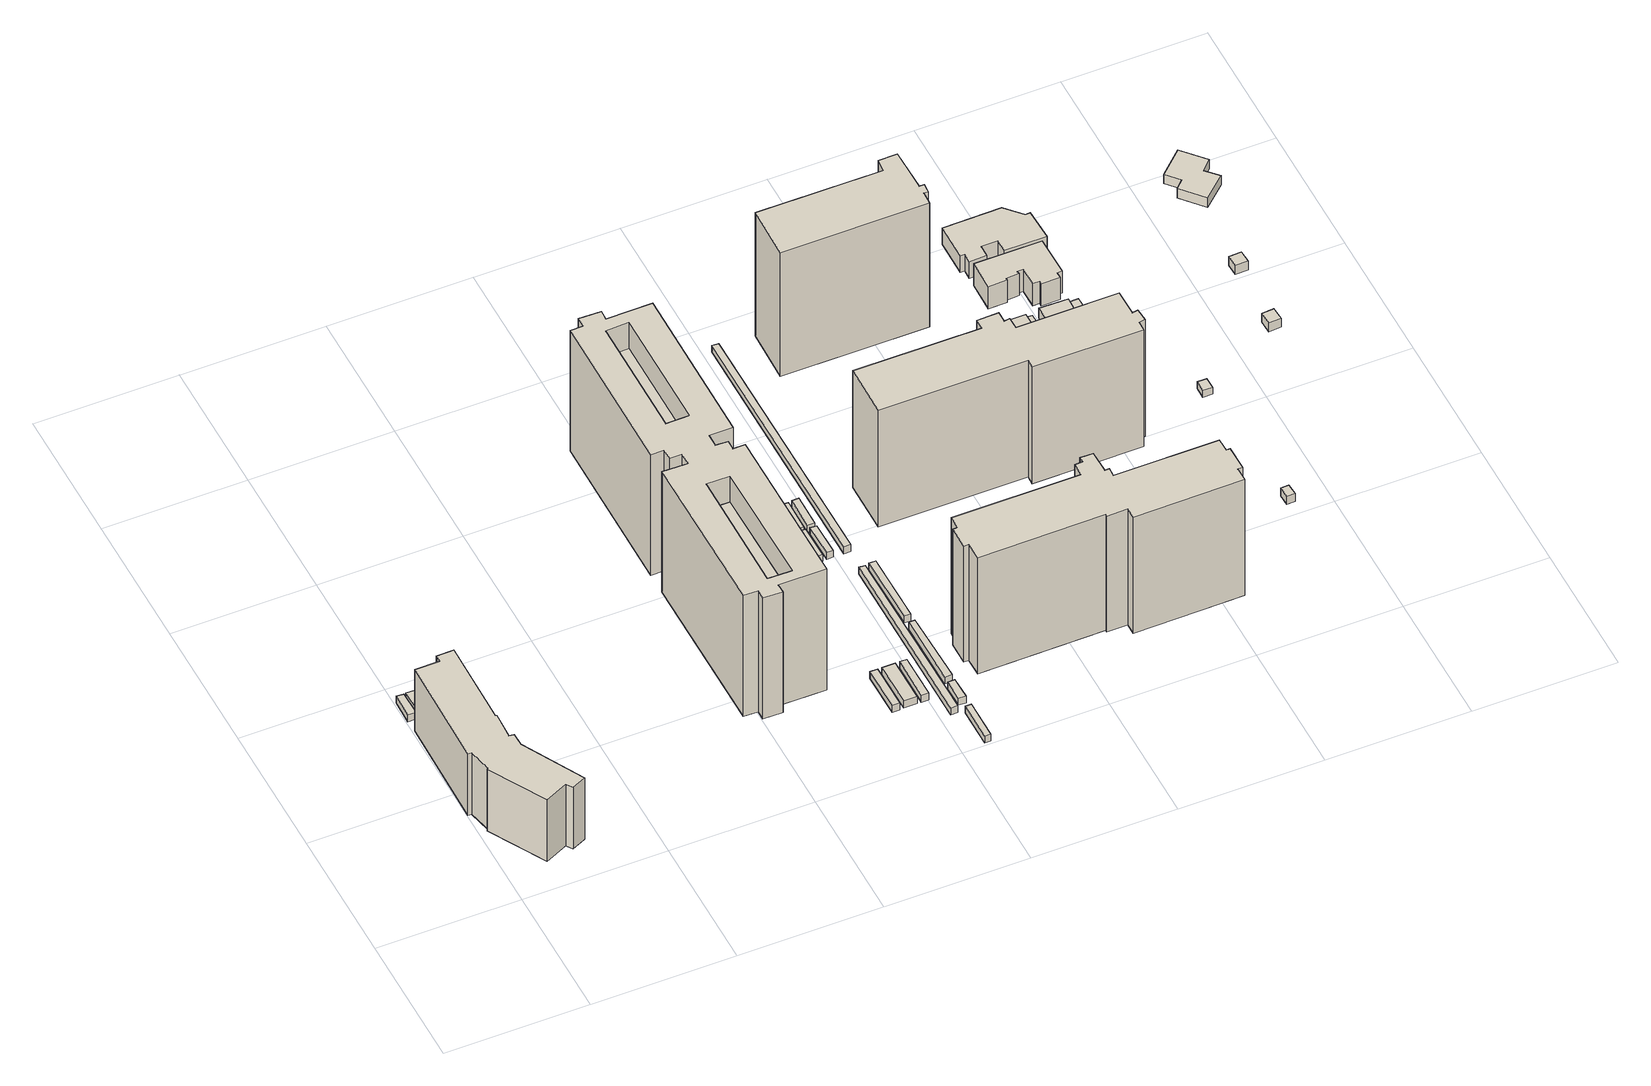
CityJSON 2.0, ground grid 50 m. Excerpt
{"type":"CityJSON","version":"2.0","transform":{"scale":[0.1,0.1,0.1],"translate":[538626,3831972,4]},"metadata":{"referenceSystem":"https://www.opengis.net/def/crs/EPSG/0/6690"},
"CityObjects":{
"building1":{"type":"Building","attributes":{"計測周辺長":178.96,"1/2500図郭":83,"区名":"住之江区","町丁目名称":"南港中３丁目","街区番号":3,"class":"3002","usage":"412","measuredHeight":27.1,"storeysAboveGround":7,"BuildingDetailAttribute.buildingRoofEdgeArea":1028.03,"BuildingDetailAttribute.buildingStructureType":"603","BuildingDetailAttribute.buildingStructureOrgType":"3","BuildingDetailAttribute.detailedUsage":"1130","BuildingDetailAttribute.specifiedBuildingCoverageRate":0.6,"BuildingDetailAttribute.surveyYear":2017,"BuildingHighTideRiskAttribute.description":"1","BuildingHighTideRiskAttribute.rank":"2","BuildingHighTideRiskAttribute.depth":1.4,"BuildingIDAttribute.prefecture":"27","BuildingIDAttribute.city":"27125"},"geometry":[{"type":"Solid","lod":"1","boundaries":[[[[0,1,2,3,4,5,6,7,8,9,10,11,12,13,14,15,16]],[[15,17,18,16]],[[14,19,17,15]],[[13,20,19,14]],[[12,21,20,13]],[[11,22,21,12]],[[10,23,22,11]],[[9,24,23,10]],[[8,25,24,9]],[[7,26,25,8]],[[6,27,26,7]],[[5,28,27,6]],[[4,29,28,5]],[[3,30,29,4]],[[2,31,30,3]],[[1,32,31,2]],[[0,33,32,1]],[[16,18,33,0]],[[17,19,20,21,22,23,24,25,26,27,28,29,30,31,32,33,18]]]]}]},
"building2":{"type":"Building","attributes":{"計測周辺長":23.02,"1/2500図郭":83,"区名":"住之江区","町丁目名称":"南港中３丁目","街区番号":3,"class":"3003","usage":"412","storeysAboveGround":1,"BuildingDetailAttribute.buildingRoofEdgeArea":23.31,"BuildingDetailAttribute.buildingStructureType":"610","BuildingDetailAttribute.buildingStructureOrgType":"2","BuildingDetailAttribute.detailedUsage":"1130","BuildingDetailAttribute.specifiedBuildingCoverageRate":0.6,"BuildingDetailAttribute.surveyYear":2017,"BuildingHighTideRiskAttribute.description":"1","BuildingHighTideRiskAttribute.rank":"2","BuildingHighTideRiskAttribute.depth":1.32,"BuildingIDAttribute.prefecture":"27","BuildingIDAttribute.city":"27125"},"geometry":[{"type":"Solid","lod":"1","boundaries":[[[[34,35,36,37]],[[36,38,39,37]],[[35,40,38,36]],[[34,41,40,35]],[[37,39,41,34]],[[38,40,41,39]]]]}]},
"building3":{"type":"Building","attributes":{"計測周辺長":24.29,"1/2500図郭":83,"区名":"住之江区","町丁目名称":"南港中３丁目","街区番号":3,"class":"3003","usage":"412","measuredHeight":3.5,"storeysAboveGround":1,"BuildingDetailAttribute.buildingRoofEdgeArea":23.16,"BuildingDetailAttribute.buildingStructureType":"610","BuildingDetailAttribute.buildingStructureOrgType":"2","BuildingDetailAttribute.detailedUsage":"1130","BuildingDetailAttribute.specifiedBuildingCoverageRate":0.6,"BuildingDetailAttribute.surveyYear":2017,"BuildingHighTideRiskAttribute.description":"1","BuildingHighTideRiskAttribute.rank":"2","BuildingHighTideRiskAttribute.depth":1.31,"BuildingIDAttribute.prefecture":"27","BuildingIDAttribute.city":"27125"},"geometry":[{"type":"Solid","lod":"1","boundaries":[[[[42,43,44,45]],[[44,46,47,45]],[[43,48,46,44]],[[42,49,48,43]],[[45,47,49,42]],[[46,48,49,47]]]]}]},
"building4":{"type":"Building","attributes":{"計測周辺長":27.76,"1/2500図郭":83,"区名":"住之江区","町丁目名称":"南港中３丁目","街区番号":3,"class":"3003","usage":"412","storeysAboveGround":1,"BuildingDetailAttribute.buildingRoofEdgeArea":44.38,"BuildingDetailAttribute.buildingStructureType":"610","BuildingDetailAttribute.buildingStructureOrgType":"2","BuildingDetailAttribute.detailedUsage":"1130","BuildingDetailAttribute.specifiedBuildingCoverageRate":0.6,"BuildingDetailAttribute.surveyYear":2017,"BuildingHighTideRiskAttribute.description":"1","BuildingHighTideRiskAttribute.rank":"2","BuildingHighTideRiskAttribute.depth":1.32,"BuildingIDAttribute.prefecture":"27","BuildingIDAttribute.city":"27125"},"geometry":[{"type":"Solid","lod":"1","boundaries":[[[[50,51,52,53]],[[52,54,55,53]],[[51,56,54,52]],[[50,57,56,51]],[[53,55,57,50]],[[54,56,57,55]]]]}]},
"building5":{"type":"Building","attributes":{"class":"3003","BuildingDetailAttribute.specifiedBuildingCoverageRate":0.6,"BuildingDetailAttribute.surveyYear":2017,"BuildingHighTideRiskAttribute.description":"1","BuildingHighTideRiskAttribute.rank":"2","BuildingHighTideRiskAttribute.depth":1.46,"BuildingIDAttribute.prefecture":"27","BuildingIDAttribute.city":"27125"},"geometry":[{"type":"Solid","lod":"1","boundaries":[[[[58,59,60,61]],[[60,62,63,61]],[[59,64,62,60]],[[58,65,64,59]],[[61,63,65,58]],[[62,64,65,63]]]]}]},
"building6":{"type":"Building","attributes":{"class":"3003","BuildingDetailAttribute.specifiedBuildingCoverageRate":0.6,"BuildingDetailAttribute.surveyYear":2017,"BuildingHighTideRiskAttribute.description":"1","BuildingHighTideRiskAttribute.rank":"2","BuildingHighTideRiskAttribute.depth":1.48,"BuildingIDAttribute.prefecture":"27","BuildingIDAttribute.city":"27125"},"geometry":[{"type":"Solid","lod":"1","boundaries":[[[[66,67,68,69]],[[68,70,71,69]],[[67,72,70,68]],[[66,73,72,67]],[[69,71,73,66]],[[70,72,73,71]]]]}]},
"building7":{"type":"Building","attributes":{"class":"3003","BuildingDetailAttribute.specifiedBuildingCoverageRate":0.6,"BuildingDetailAttribute.surveyYear":2017,"BuildingHighTideRiskAttribute.description":"1","BuildingHighTideRiskAttribute.rank":"2","BuildingHighTideRiskAttribute.depth":1.48,"BuildingIDAttribute.prefecture":"27","BuildingIDAttribute.city":"27125"},"geometry":[{"type":"Solid","lod":"1","boundaries":[[[[74,75,76,77]],[[76,78,79,77]],[[75,80,78,76]],[[74,81,80,75]],[[77,79,81,74]],[[78,80,81,79]]]]}]},
"building8":{"type":"Building","attributes":{"計測周辺長":24.5,"1/2500図郭":83,"区名":"住之江区","町丁目名称":"南港中３丁目","街区番号":3,"class":"3003","usage":"412","storeysAboveGround":1,"BuildingDetailAttribute.buildingRoofEdgeArea":30.62,"BuildingDetailAttribute.buildingStructureType":"610","BuildingDetailAttribute.buildingStructureOrgType":"2","BuildingDetailAttribute.detailedUsage":"1130","BuildingDetailAttribute.specifiedBuildingCoverageRate":0.6,"BuildingDetailAttribute.surveyYear":2017,"BuildingHighTideRiskAttribute.description":"1","BuildingHighTideRiskAttribute.rank":"2","BuildingHighTideRiskAttribute.depth":1.3,"BuildingIDAttribute.prefecture":"27","BuildingIDAttribute.city":"27125"},"geometry":[{"type":"Solid","lod":"1","boundaries":[[[[82,83,84,85]],[[84,86,87,85]],[[83,88,86,84]],[[82,89,88,83]],[[85,87,89,82]],[[86,88,89,87]]]]}]},
"building9":{"type":"Building","attributes":{"class":"3002","measuredHeight":41.9,"BuildingDetailAttribute.specifiedBuildingCoverageRate":0.6,"BuildingDetailAttribute.surveyYear":2017,"BuildingHighTideRiskAttribute.description":"1","BuildingHighTideRiskAttribute.rank":"2","BuildingHighTideRiskAttribute.depth":1.03,"BuildingIDAttribute.prefecture":"27","BuildingIDAttribute.city":"27125"},"geometry":[{"type":"Solid","lod":"1","boundaries":[[[[90,91,92,93]],[[92,94,95,93]],[[91,96,94,92]],[[90,97,96,91]],[[93,95,97,90]],[[94,96,97,95]]]]}]},
"building10":{"type":"Building","attributes":{"計測周辺長":568.32,"1/2500図郭":83,"区名":"住之江区","町丁目名称":"南港中３丁目","街区番号":3,"class":"3002","usage":"412","measuredHeight":53.2,"storeysAboveGround":14,"BuildingDetailAttribute.buildingRoofEdgeArea":2788.97,"BuildingDetailAttribute.buildingStructureType":"603","BuildingDetailAttribute.buildingStructureOrgType":"3","BuildingDetailAttribute.detailedUsage":"1130","BuildingDetailAttribute.specifiedBuildingCoverageRate":0.6,"BuildingDetailAttribute.surveyYear":2017,"BuildingHighTideRiskAttribute.description":"1","BuildingHighTideRiskAttribute.rank":"2","BuildingHighTideRiskAttribute.depth":0.913,"BuildingIDAttribute.prefecture":"27","BuildingIDAttribute.city":"27125"},"geometry":[{"type":"Solid","lod":"1","boundaries":[[[[98,99,100,101,102,103,104,105,106,107,108,109,110,111,112,113,114,115,116,117,118,119,120,121],[122,123,124,125],[126,127,128,129]],[[120,130,131,121]],[[119,132,130,120]],[[118,133,132,119]],[[117,134,133,118]],[[116,135,134,117]],[[115,136,135,116]],[[114,137,136,115]],[[113,138,137,114]],[[112,139,138,113]],[[111,140,139,112]],[[110,141,140,111]],[[109,142,141,110]],[[108,143,142,109]],[[107,144,143,108]],[[106,145,144,107]],[[105,146,145,106]],[[104,147,146,105]],[[103,148,147,104]],[[102,149,148,103]],[[101,150,149,102]],[[100,151,150,101]],[[99,152,151,100]],[[98,153,152,99]],[[121,131,153,98]],[[124,154,155,125]],[[123,156,154,124]],[[122,157,156,123]],[[125,155,157,122]],[[128,158,159,129]],[[127,160,158,128]],[[126,161,160,127]],[[129,159,161,126]],[[130,132,133,134,135,136,137,138,139,140,141,142,143,144,145,146,147,148,149,150,151,152,153,131],[154,156,157,155],[158,160,161,159]]]]}]},
"building11":{"type":"Building","attributes":{"計測周辺長":37.57,"1/2500図郭":83,"区名":"住之江区","町丁目名称":"南港中３丁目","街区番号":3,"class":"3003","usage":"412","storeysAboveGround":1,"BuildingDetailAttribute.buildingRoofEdgeArea":41.06,"BuildingDetailAttribute.buildingStructureType":"610","BuildingDetailAttribute.buildingStructureOrgType":"2","BuildingDetailAttribute.detailedUsage":"1130","BuildingDetailAttribute.specifiedBuildingCoverageRate":0.6,"BuildingDetailAttribute.surveyYear":2017,"BuildingHighTideRiskAttribute.description":"1","BuildingHighTideRiskAttribute.rank":"2","BuildingHighTideRiskAttribute.depth":1.23,"BuildingIDAttribute.prefecture":"27","BuildingIDAttribute.city":"27125"},"geometry":[{"type":"Solid","lod":"1","boundaries":[[[[162,163,164,165]],[[164,166,167,165]],[[163,168,166,164]],[[162,169,168,163]],[[165,167,169,162]],[[166,168,169,167]]]]}]},
"building12":{"type":"Building","attributes":{"class":"3002","measuredHeight":41.8,"BuildingDetailAttribute.specifiedBuildingCoverageRate":0.6,"BuildingDetailAttribute.surveyYear":2017,"BuildingHighTideRiskAttribute.description":"1","BuildingHighTideRiskAttribute.rank":"2","BuildingHighTideRiskAttribute.depth":1.04,"BuildingIDAttribute.prefecture":"27","BuildingIDAttribute.city":"27125"},"geometry":[{"type":"Solid","lod":"1","boundaries":[[[[170,171,172,173]],[[172,174,175,173]],[[171,176,174,172]],[[170,177,176,171]],[[173,175,177,170]],[[174,176,177,175]]]]}]},
"building13":{"type":"Building","attributes":{"計測周辺長":41.26,"1/2500図郭":83,"区名":"住之江区","町丁目名称":"南港中３丁目","街区番号":3,"class":"3003","usage":"412","storeysAboveGround":1,"BuildingDetailAttribute.buildingRoofEdgeArea":74.07,"BuildingDetailAttribute.buildingStructureType":"610","BuildingDetailAttribute.buildingStructureOrgType":"2","BuildingDetailAttribute.detailedUsage":"1130","BuildingDetailAttribute.specifiedBuildingCoverageRate":0.6,"BuildingDetailAttribute.surveyYear":2017,"BuildingHighTideRiskAttribute.description":"1","BuildingHighTideRiskAttribute.rank":"2","BuildingHighTideRiskAttribute.depth":1.21,"BuildingIDAttribute.prefecture":"27","BuildingIDAttribute.city":"27125"},"geometry":[{"type":"Solid","lod":"1","boundaries":[[[[178,179,180,181]],[[180,182,183,181]],[[179,184,182,180]],[[178,185,184,179]],[[181,183,185,178]],[[182,184,185,183]]]]}]},
"building14":{"type":"Building","attributes":{"計測周辺長":37.21,"1/2500図郭":83,"区名":"住之江区","町丁目名称":"南港中３丁目","街区番号":3,"class":"3003","usage":"412","storeysAboveGround":1,"BuildingDetailAttribute.buildingRoofEdgeArea":39.65,"BuildingDetailAttribute.buildingStructureType":"610","BuildingDetailAttribute.buildingStructureOrgType":"2","BuildingDetailAttribute.detailedUsage":"1130","BuildingDetailAttribute.specifiedBuildingCoverageRate":0.6,"BuildingDetailAttribute.surveyYear":2017,"BuildingHighTideRiskAttribute.description":"1","BuildingHighTideRiskAttribute.rank":"2","BuildingHighTideRiskAttribute.depth":1.21,"BuildingIDAttribute.prefecture":"27","BuildingIDAttribute.city":"27125"},"geometry":[{"type":"Solid","lod":"1","boundaries":[[[[186,187,188,189]],[[188,190,191,189]],[[187,192,190,188]],[[186,193,192,187]],[[189,191,193,186]],[[190,192,193,191]]]]}]},
"building15":{"type":"Building","attributes":{"計測周辺長":32.78,"1/2500図郭":83,"区名":"住之江区","町丁目名称":"南港中３丁目","街区番号":4,"class":"3003","usage":"431","storeysAboveGround":1,"BuildingDetailAttribute.buildingRoofEdgeArea":30.39,"BuildingDetailAttribute.buildingStructureType":"610","BuildingDetailAttribute.buildingStructureOrgType":"2","BuildingDetailAttribute.detailedUsage":"1740","BuildingDetailAttribute.specifiedBuildingCoverageRate":0.6,"BuildingDetailAttribute.surveyYear":2017,"BuildingHighTideRiskAttribute.description":"1","BuildingHighTideRiskAttribute.rank":"2","BuildingHighTideRiskAttribute.depth":1.18,"BuildingIDAttribute.prefecture":"27","BuildingIDAttribute.city":"27125"},"geometry":[{"type":"Solid","lod":"1","boundaries":[[[[194,195,196,197]],[[196,198,199,197]],[[195,200,198,196]],[[194,201,200,195]],[[197,199,201,194]],[[198,200,201,199]]]]}]},
"building16":{"type":"Building","attributes":{"計測周辺長":20.76,"1/2500図郭":83,"区名":"住之江区","町丁目名称":"南港中３丁目","街区番号":4,"class":"3003","usage":"431","storeysAboveGround":1,"BuildingDetailAttribute.buildingRoofEdgeArea":19.69,"BuildingDetailAttribute.buildingStructureType":"610","BuildingDetailAttribute.buildingStructureOrgType":"2","BuildingDetailAttribute.detailedUsage":"1740","BuildingDetailAttribute.specifiedBuildingCoverageRate":0.6,"BuildingDetailAttribute.surveyYear":2017,"BuildingHighTideRiskAttribute.description":"1","BuildingHighTideRiskAttribute.rank":"2","BuildingHighTideRiskAttribute.depth":1.19,"BuildingIDAttribute.prefecture":"27","BuildingIDAttribute.city":"27125"},"geometry":[{"type":"Solid","lod":"1","boundaries":[[[[202,203,204,205]],[[204,206,207,205]],[[203,208,206,204]],[[202,209,208,203]],[[205,207,209,202]],[[206,208,209,207]]]]}]},
"building17":{"type":"Building","attributes":{"計測周辺長":29.02,"1/2500図郭":83,"区名":"住之江区","町丁目名称":"南港中３丁目","街区番号":3,"class":"3003","usage":"412","storeysAboveGround":1,"BuildingDetailAttribute.buildingRoofEdgeArea":28.81,"BuildingDetailAttribute.buildingStructureType":"610","BuildingDetailAttribute.buildingStructureOrgType":"2","BuildingDetailAttribute.detailedUsage":"1130","BuildingDetailAttribute.specifiedBuildingCoverageRate":0.6,"BuildingDetailAttribute.surveyYear":2017,"BuildingHighTideRiskAttribute.description":"1","BuildingHighTideRiskAttribute.rank":"2","BuildingHighTideRiskAttribute.depth":1.23,"BuildingIDAttribute.prefecture":"27","BuildingIDAttribute.city":"27125"},"geometry":[{"type":"Solid","lod":"1","boundaries":[[[[210,211,212,213]],[[212,214,215,213]],[[211,216,214,212]],[[210,217,216,211]],[[213,215,217,210]],[[214,216,217,215]]]]}]},
"building18":{"type":"Building","attributes":{"計測周辺長":138.82,"1/2500図郭":83,"区名":"住之江区","町丁目名称":"南港中３丁目","街区番号":4,"class":"3003","usage":"431","storeysAboveGround":1,"BuildingDetailAttribute.buildingRoofEdgeArea":155.69,"BuildingDetailAttribute.buildingStructureType":"610","BuildingDetailAttribute.buildingStructureOrgType":"2","BuildingDetailAttribute.detailedUsage":"1740","BuildingDetailAttribute.specifiedBuildingCoverageRate":0.6,"BuildingDetailAttribute.surveyYear":2017,"BuildingHighTideRiskAttribute.description":"1","BuildingHighTideRiskAttribute.rank":"2","BuildingHighTideRiskAttribute.depth":1.19,"BuildingIDAttribute.prefecture":"27","BuildingIDAttribute.city":"27125"},"geometry":[{"type":"Solid","lod":"1","boundaries":[[[[218,219,220,221]],[[220,222,223,221]],[[219,224,222,220]],[[218,225,224,219]],[[221,223,225,218]],[[222,224,225,223]]]]}]},
"building19":{"type":"Building","attributes":{"計測周辺長":57.5,"1/2500図郭":83,"区名":"住之江区","町丁目名称":"南港中３丁目","街区番号":4,"class":"3003","usage":"431","storeysAboveGround":1,"BuildingDetailAttribute.buildingRoofEdgeArea":65.62,"BuildingDetailAttribute.buildingStructureType":"610","BuildingDetailAttribute.buildingStructureOrgType":"2","BuildingDetailAttribute.detailedUsage":"1740","BuildingDetailAttribute.specifiedBuildingCoverageRate":0.6,"BuildingDetailAttribute.surveyYear":2017,"BuildingHighTideRiskAttribute.description":"1","BuildingHighTideRiskAttribute.rank":"2","BuildingHighTideRiskAttribute.depth":1.16,"BuildingIDAttribute.prefecture":"27","BuildingIDAttribute.city":"27125"},"geometry":[{"type":"Solid","lod":"1","boundaries":[[[[226,227,228,229]],[[228,230,231,229]],[[227,232,230,228]],[[226,233,232,227]],[[229,231,233,226]],[[230,232,233,231]]]]}]},
"building20":{"type":"Building","attributes":{"計測周辺長":27.25,"1/2500図郭":83,"区名":"住之江区","町丁目名称":"南港中３丁目","街区番号":3,"class":"3003","usage":"412","storeysAboveGround":1,"BuildingDetailAttribute.buildingRoofEdgeArea":24.44,"BuildingDetailAttribute.buildingStructureType":"610","BuildingDetailAttribute.buildingStructureOrgType":"2","BuildingDetailAttribute.detailedUsage":"1130","BuildingDetailAttribute.specifiedBuildingCoverageRate":0.6,"BuildingDetailAttribute.surveyYear":2017,"BuildingHighTideRiskAttribute.description":"1","BuildingHighTideRiskAttribute.rank":"2","BuildingHighTideRiskAttribute.depth":1.35,"BuildingIDAttribute.prefecture":"27","BuildingIDAttribute.city":"27125"},"geometry":[{"type":"Solid","lod":"1","boundaries":[[[[234,235,236,237]],[[236,238,239,237]],[[235,240,238,236]],[[234,241,240,235]],[[237,239,241,234]],[[238,240,241,239]]]]}]},
"building21":{"type":"Building","attributes":{"計測周辺長":32.75,"1/2500図郭":83,"区名":"住之江区","町丁目名称":"南港中３丁目","街区番号":3,"class":"3003","usage":"412","storeysAboveGround":1,"BuildingDetailAttribute.buildingRoofEdgeArea":51.46,"BuildingDetailAttribute.buildingStructureType":"610","BuildingDetailAttribute.buildingStructureOrgType":"2","BuildingDetailAttribute.detailedUsage":"1130","BuildingDetailAttribute.specifiedBuildingCoverageRate":0.6,"BuildingDetailAttribute.surveyYear":2017,"BuildingHighTideRiskAttribute.description":"1","BuildingHighTideRiskAttribute.rank":"2","BuildingHighTideRiskAttribute.depth":1.37,"BuildingIDAttribute.prefecture":"27","BuildingIDAttribute.city":"27125"},"geometry":[{"type":"Solid","lod":"1","boundaries":[[[[242,243,244,245]],[[244,246,247,245]],[[243,248,246,244]],[[242,249,248,243]],[[245,247,249,242]],[[246,248,249,247]]]]}]},
"building22":{"type":"Building","attributes":{"計測周辺長":31.76,"1/2500図郭":83,"区名":"住之江区","町丁目名称":"南港中３丁目","街区番号":3,"class":"3003","usage":"412","storeysAboveGround":1,"BuildingDetailAttribute.buildingRoofEdgeArea":49.44,"BuildingDetailAttribute.buildingStructureType":"610","BuildingDetailAttribute.buildingStructureOrgType":"2","BuildingDetailAttribute.detailedUsage":"1130","BuildingDetailAttribute.specifiedBuildingCoverageRate":0.6,"BuildingDetailAttribute.surveyYear":2017,"BuildingHighTideRiskAttribute.description":"1","BuildingHighTideRiskAttribute.rank":"2","BuildingHighTideRiskAttribute.depth":1.46,"BuildingIDAttribute.prefecture":"27","BuildingIDAttribute.city":"27125"},"geometry":[{"type":"Solid","lod":"1","boundaries":[[[[250,251,252,253]],[[252,254,255,253]],[[251,256,254,252]],[[250,257,256,251]],[[253,255,257,250]],[[254,256,257,255]]]]}]},
"building23":{"type":"Building","attributes":{"計測周辺長":28.26,"1/2500図郭":83,"区名":"住之江区","町丁目名称":"南港中３丁目","街区番号":3,"class":"3003","usage":"412","storeysAboveGround":1,"BuildingDetailAttribute.buildingRoofEdgeArea":26.72,"BuildingDetailAttribute.buildingStructureType":"610","BuildingDetailAttribute.buildingStructureOrgType":"2","BuildingDetailAttribute.detailedUsage":"1130","BuildingDetailAttribute.specifiedBuildingCoverageRate":0.6,"BuildingDetailAttribute.surveyYear":2017,"BuildingHighTideRiskAttribute.description":"1","BuildingHighTideRiskAttribute.rank":"2","BuildingHighTideRiskAttribute.depth":1.37,"BuildingIDAttribute.prefecture":"27","BuildingIDAttribute.city":"27125"},"geometry":[{"type":"Solid","lod":"1","boundaries":[[[[258,259,260,261]],[[260,262,263,261]],[[259,264,262,260]],[[258,265,264,259]],[[261,263,265,258]],[[262,264,265,263]]]]}]},
"building24":{"type":"Building","attributes":{"計測周辺長":55.42,"1/2500図郭":83,"区名":"住之江区","町丁目名称":"南港中３丁目","街区番号":4,"class":"3003","usage":"431","storeysAboveGround":1,"BuildingDetailAttribute.buildingRoofEdgeArea":58.55,"BuildingDetailAttribute.buildingStructureType":"610","BuildingDetailAttribute.buildingStructureOrgType":"2","BuildingDetailAttribute.detailedUsage":"1740","BuildingDetailAttribute.specifiedBuildingCoverageRate":0.6,"BuildingDetailAttribute.surveyYear":2017,"BuildingHighTideRiskAttribute.description":"1","BuildingHighTideRiskAttribute.rank":"2","BuildingHighTideRiskAttribute.depth":1.28,"BuildingIDAttribute.prefecture":"27","BuildingIDAttribute.city":"27125"},"geometry":[{"type":"Solid","lod":"1","boundaries":[[[[266,267,268,269]],[[268,270,271,269]],[[267,272,270,268]],[[266,273,272,267]],[[269,271,273,266]],[[270,272,273,271]]]]}]},
"building25":{"type":"Building","attributes":{"計測周辺長":28.51,"1/2500図郭":83,"区名":"住之江区","町丁目名称":"南港中３丁目","街区番号":3,"class":"3003","usage":"412","storeysAboveGround":1,"BuildingDetailAttribute.buildingRoofEdgeArea":29.38,"BuildingDetailAttribute.buildingStructureType":"610","BuildingDetailAttribute.buildingStructureOrgType":"2","BuildingDetailAttribute.detailedUsage":"1130","BuildingDetailAttribute.specifiedBuildingCoverageRate":0.6,"BuildingDetailAttribute.surveyYear":2017,"BuildingHighTideRiskAttribute.description":"1","BuildingHighTideRiskAttribute.rank":"2","BuildingHighTideRiskAttribute.depth":1.46,"BuildingIDAttribute.prefecture":"27","BuildingIDAttribute.city":"27125"},"geometry":[{"type":"Solid","lod":"1","boundaries":[[[[274,275,276,277]],[[276,278,279,277]],[[275,280,278,276]],[[274,281,280,275]],[[277,279,281,274]],[[278,280,281,279]]]]}]},
"building26":{"type":"Building","attributes":{"class":"3001","BuildingDetailAttribute.specifiedBuildingCoverageRate":0.6,"BuildingDetailAttribute.surveyYear":2017,"BuildingHighTideRiskAttribute.description":"1","BuildingHighTideRiskAttribute.rank":"2","BuildingHighTideRiskAttribute.depth":1.38,"BuildingIDAttribute.prefecture":"27","BuildingIDAttribute.city":"27125"},"geometry":[{"type":"Solid","lod":"1","boundaries":[[[[282,283,284,285]],[[284,286,287,285]],[[283,288,286,284]],[[282,289,288,283]],[[285,287,289,282]],[[286,288,289,287]]]]}]},
"building27":{"type":"Building","attributes":{"計測周辺長":196.84,"1/2500図郭":83,"区名":"住之江区","町丁目名称":"南港中３丁目","街区番号":4,"class":"3003","usage":"431","storeysAboveGround":1,"BuildingDetailAttribute.buildingRoofEdgeArea":221.22,"BuildingDetailAttribute.buildingStructureType":"610","BuildingDetailAttribute.buildingStructureOrgType":"2","BuildingDetailAttribute.detailedUsage":"1740","BuildingDetailAttribute.specifiedBuildingCoverageRate":0.6,"BuildingDetailAttribute.surveyYear":2017,"BuildingHighTideRiskAttribute.description":"1","BuildingHighTideRiskAttribute.rank":"2","BuildingHighTideRiskAttribute.depth":1.33,"BuildingIDAttribute.prefecture":"27","BuildingIDAttribute.city":"27125"},"geometry":[{"type":"Solid","lod":"1","boundaries":[[[[290,291,292,293]],[[292,294,295,293]],[[291,296,294,292]],[[290,297,296,291]],[[293,295,297,290]],[[294,296,297,295]]]]}]},
"building28":{"type":"Building","attributes":{"計測周辺長":245.32,"1/2500図郭":83,"区名":"住之江区","町丁目名称":"南港中３丁目","街区番号":4,"class":"3002","usage":"412","measuredHeight":51.1,"storeysAboveGround":14,"BuildingDetailAttribute.buildingRoofEdgeArea":1825.96,"BuildingDetailAttribute.buildingStructureType":"603","BuildingDetailAttribute.buildingStructureOrgType":"3","BuildingDetailAttribute.detailedUsage":"1130","BuildingDetailAttribute.specifiedBuildingCoverageRate":0.6,"BuildingDetailAttribute.surveyYear":2017,"BuildingHighTideRiskAttribute.description":"1","BuildingHighTideRiskAttribute.rank":"2","BuildingHighTideRiskAttribute.depth":1.23,"BuildingIDAttribute.prefecture":"27","BuildingIDAttribute.city":"27125"},"geometry":[{"type":"Solid","lod":"1","boundaries":[[[[298,299,300,301,302,303,304,305,306,307,308,309,310,311,312,313,314,315,316,317,318,319,320,321]],[[320,322,323,321]],[[319,324,322,320]],[[318,325,324,319]],[[317,326,325,318]],[[316,327,326,317]],[[315,328,327,316]],[[314,329,328,315]],[[313,330,329,314]],[[312,331,330,313]],[[311,332,331,312]],[[310,333,332,311]],[[309,334,333,310]],[[308,335,334,309]],[[307,336,335,308]],[[306,337,336,307]],[[305,338,337,306]],[[304,339,338,305]],[[303,340,339,304]],[[302,341,340,303]],[[301,342,341,302]],[[300,343,342,301]],[[299,344,343,300]],[[298,345,344,299]],[[321,323,345,298]],[[322,324,325,326,327,328,329,330,331,332,333,334,335,336,337,338,339,340,341,342,343,344,345,323]]]]}]},
"building29":{"type":"Building","attributes":{"計測周辺長":233.8,"1/2500図郭":83,"区名":"住之江区","町丁目名称":"南港中３丁目","街区番号":4,"class":"3002","usage":"412","measuredHeight":51.4,"storeysAboveGround":14,"BuildingDetailAttribute.buildingRoofEdgeArea":1676.76,"BuildingDetailAttribute.buildingStructureType":"603","BuildingDetailAttribute.buildingStructureOrgType":"3","BuildingDetailAttribute.detailedUsage":"1130","BuildingDetailAttribute.specifiedBuildingCoverageRate":0.6,"BuildingDetailAttribute.surveyYear":2017,"BuildingHighTideRiskAttribute.description":"1","BuildingHighTideRiskAttribute.rank":"2","BuildingHighTideRiskAttribute.depth":1.61,"BuildingIDAttribute.prefecture":"27","BuildingIDAttribute.city":"27125"},"geometry":[{"type":"Solid","lod":"1","boundaries":[[[[346,347,348,349,350,351,352,353,354,355,356,357,358,359,360,361]],[[360,362,363,361]],[[359,364,362,360]],[[358,365,364,359]],[[357,366,365,358]],[[356,367,366,357]],[[355,368,367,356]],[[354,369,368,355]],[[353,370,369,354]],[[352,371,370,353]],[[351,372,371,352]],[[350,373,372,351]],[[349,374,373,350]],[[348,375,374,349]],[[347,376,375,348]],[[346,377,376,347]],[[361,363,377,346]],[[362,364,365,366,367,368,369,370,371,372,373,374,375,376,377,363]]]]}]},
"building30":{"type":"Building","attributes":{"計測周辺長":151.33,"1/2500図郭":83,"区名":"住之江区","町丁目名称":"南港中３丁目","街区番号":4,"class":"3002","usage":"414","measuredHeight":54.5,"storeysAboveGround":14,"BuildingDetailAttribute.buildingRoofEdgeArea":997.97,"BuildingDetailAttribute.buildingStructureType":"603","BuildingDetailAttribute.buildingStructureOrgType":"3","BuildingDetailAttribute.detailedUsage":"1140","BuildingDetailAttribute.specifiedBuildingCoverageRate":0.6,"BuildingDetailAttribute.surveyYear":2017,"BuildingHighTideRiskAttribute.description":"1","BuildingHighTideRiskAttribute.rank":"2","BuildingHighTideRiskAttribute.depth":1.38,"BuildingIDAttribute.prefecture":"27","BuildingIDAttribute.city":"27125"},"geometry":[{"type":"Solid","lod":"1","boundaries":[[[[378,379,380,381,382,383,384,385,386,387]],[[386,388,389,387]],[[385,390,388,386]],[[384,391,390,385]],[[383,392,391,384]],[[382,393,392,383]],[[381,394,393,382]],[[380,395,394,381]],[[379,396,395,380]],[[378,397,396,379]],[[387,389,397,378]],[[388,390,391,392,393,394,395,396,397,389]]]]}]},
"building31":{"type":"Building","attributes":{"class":"3001","BuildingDetailAttribute.specifiedBuildingCoverageRate":0.6,"BuildingDetailAttribute.surveyYear":2017,"BuildingHighTideRiskAttribute.description":"1","BuildingHighTideRiskAttribute.rank":"2","BuildingHighTideRiskAttribute.depth":1.39,"BuildingIDAttribute.prefecture":"27","BuildingIDAttribute.city":"27125"},"geometry":[{"type":"Solid","lod":"1","boundaries":[[[[398,399,400,401,402,403]],[[402,404,405,403]],[[401,406,404,402]],[[400,407,406,401]],[[399,408,407,400]],[[398,409,408,399]],[[403,405,409,398]],[[404,406,407,408,409,405]]]]}]},
"building32":{"type":"Building","attributes":{"計測周辺長":35.26,"1/2500図郭":83,"区名":"住之江区","町丁目名称":"南港中３丁目","街区番号":4,"class":"3001","usage":"412","measuredHeight":4.4,"storeysAboveGround":1,"BuildingDetailAttribute.buildingRoofEdgeArea":64.97,"BuildingDetailAttribute.buildingStructureType":"603","BuildingDetailAttribute.buildingStructureOrgType":"3","BuildingDetailAttribute.detailedUsage":"1130","BuildingDetailAttribute.specifiedBuildingCoverageRate":0.6,"BuildingDetailAttribute.surveyYear":2017,"BuildingHighTideRiskAttribute.description":"1","BuildingHighTideRiskAttribute.rank":"2","BuildingHighTideRiskAttribute.depth":1.37,"BuildingIDAttribute.prefecture":"27","BuildingIDAttribute.city":"27125"},"geometry":[{"type":"Solid","lod":"1","boundaries":[[[[410,411,412,413]],[[412,414,415,413]],[[411,416,414,412]],[[410,417,416,411]],[[413,415,417,410]],[[414,416,417,415]]]]}]},
"building33":{"type":"Building","attributes":{"計測周辺長":41.01,"1/2500図郭":83,"区名":"住之江区","町丁目名称":"南港中３丁目","街区番号":4,"class":"3001","usage":"412","measuredHeight":4.2,"storeysAboveGround":1,"BuildingDetailAttribute.buildingRoofEdgeArea":95.31,"BuildingDetailAttribute.buildingStructureType":"603","BuildingDetailAttribute.buildingStructureOrgType":"3","BuildingDetailAttribute.detailedUsage":"1130","BuildingDetailAttribute.specifiedBuildingCoverageRate":0.6,"BuildingDetailAttribute.surveyYear":2017,"BuildingHighTideRiskAttribute.description":"1","BuildingHighTideRiskAttribute.rank":"2","BuildingHighTideRiskAttribute.depth":1.64,"BuildingIDAttribute.prefecture":"27","BuildingIDAttribute.city":"27125"},"geometry":[{"type":"Solid","lod":"1","boundaries":[[[[418,419,420,421]],[[420,422,423,421]],[[419,424,422,420]],[[418,425,424,419]],[[421,423,425,418]],[[422,424,425,423]]]]}]},
"building34":{"type":"Building","attributes":{"計測周辺長":60.76,"1/2500図郭":83,"区名":"住之江区","町丁目名称":"南港中３丁目","街区番号":4,"class":"3003","usage":"431","storeysAboveGround":1,"BuildingDetailAttribute.buildingRoofEdgeArea":60.03,"BuildingDetailAttribute.buildingStructureType":"610","BuildingDetailAttribute.buildingStructureOrgType":"2","BuildingDetailAttribute.detailedUsage":"1740","BuildingDetailAttribute.specifiedBuildingCoverageRate":0.6,"BuildingDetailAttribute.surveyYear":2017,"BuildingHighTideRiskAttribute.description":"1","BuildingHighTideRiskAttribute.rank":"2","BuildingHighTideRiskAttribute.depth":1.55,"BuildingIDAttribute.prefecture":"27","BuildingIDAttribute.city":"27125"},"geometry":[{"type":"Solid","lod":"1","boundaries":[[[[426,427,428,429]],[[428,430,431,429]],[[427,432,430,428]],[[426,433,432,427]],[[429,431,433,426]],[[430,432,433,431]]]]}]},
"building35":{"type":"Building","attributes":{"計測周辺長":18.76,"1/2500図郭":83,"区名":"住之江区","町丁目名称":"南港中３丁目","街区番号":4,"class":"3003","usage":"431","storeysAboveGround":1,"BuildingDetailAttribute.buildingRoofEdgeArea":16.03,"BuildingDetailAttribute.buildingStructureType":"610","BuildingDetailAttribute.buildingStructureOrgType":"2","BuildingDetailAttribute.detailedUsage":"1740","BuildingDetailAttribute.specifiedBuildingCoverageRate":0.6,"BuildingDetailAttribute.surveyYear":2017,"BuildingHighTideRiskAttribute.description":"1","BuildingHighTideRiskAttribute.rank":"2","BuildingHighTideRiskAttribute.depth":1.65,"BuildingIDAttribute.prefecture":"27","BuildingIDAttribute.city":"27125"},"geometry":[{"type":"Solid","lod":"1","boundaries":[[[[434,435,436,437]],[[436,438,439,437]],[[435,440,438,436]],[[434,441,440,435]],[[437,439,441,434]],[[438,440,441,439]]]]}]},
"building36":{"type":"Building","attributes":{"計測周辺長":84.25,"1/2500図郭":83,"区名":"住之江区","町丁目名称":"南港中３丁目","街区番号":4,"class":"3002","usage":"413","measuredHeight":9.7,"storeysAboveGround":3,"BuildingDetailAttribute.buildingRoofEdgeArea":302.47,"BuildingDetailAttribute.buildingStructureType":"603","BuildingDetailAttribute.buildingStructureOrgType":"3","BuildingDetailAttribute.detailedUsage":"1150","BuildingDetailAttribute.specifiedBuildingCoverageRate":0.6,"BuildingDetailAttribute.surveyYear":2017,"BuildingHighTideRiskAttribute.description":"1","BuildingHighTideRiskAttribute.rank":"2","BuildingHighTideRiskAttribute.depth":1.95,"BuildingIDAttribute.prefecture":"27","BuildingIDAttribute.city":"27125"},"geometry":[{"type":"Solid","lod":"1","boundaries":[[[[442,443,444,445,446,447,448,449,450,451,452,453,454,455]],[[454,456,457,455]],[[453,458,456,454]],[[452,459,458,453]],[[451,460,459,452]],[[450,461,460,451]],[[449,462,461,450]],[[448,463,462,449]],[[447,464,463,448]],[[446,465,464,447]],[[445,466,465,446]],[[444,467,466,445]],[[443,468,467,444]],[[442,469,468,443]],[[455,457,469,442]],[[456,458,459,460,461,462,463,464,465,466,467,468,469,457]]]]}]},
"building37":{"type":"Building","attributes":{"計測周辺長":35.76,"1/2500図郭":83,"区名":"住之江区","町丁目名称":"南港中３丁目","街区番号":4,"class":"3001","usage":"412","measuredHeight":4.4,"storeysAboveGround":1,"BuildingDetailAttribute.buildingRoofEdgeArea":79.03,"BuildingDetailAttribute.buildingStructureType":"603","BuildingDetailAttribute.buildingStructureOrgType":"3","BuildingDetailAttribute.detailedUsage":"1130","BuildingDetailAttribute.specifiedBuildingCoverageRate":0.6,"BuildingDetailAttribute.surveyYear":2017,"BuildingHighTideRiskAttribute.description":"1","BuildingHighTideRiskAttribute.rank":"2","BuildingHighTideRiskAttribute.depth":1.77,"BuildingIDAttribute.prefecture":"27","BuildingIDAttribute.city":"27125"},"geometry":[{"type":"Solid","lod":"1","boundaries":[[[[470,471,472,473,474,475]],[[474,476,477,475]],[[473,478,476,474]],[[472,479,478,473]],[[471,480,479,472]],[[470,481,480,471]],[[475,477,481,470]],[[476,478,479,480,481,477]]]]}]},
"building38":{"type":"Building","attributes":{"計測周辺長":14.02,"1/2500図郭":83,"区名":"住之江区","町丁目名称":"南港中３丁目","街区番号":5,"class":"3001","usage":"422","measuredHeight":3.6,"storeysAboveGround":1,"BuildingDetailAttribute.buildingRoofEdgeArea":12.09,"BuildingDetailAttribute.buildingStructureType":"610","BuildingDetailAttribute.buildingStructureOrgType":"2","BuildingDetailAttribute.detailedUsage":"1402","BuildingDetailAttribute.specifiedBuildingCoverageRate":0.6,"BuildingDetailAttribute.surveyYear":2017,"BuildingHighTideRiskAttribute.description":"1","BuildingHighTideRiskAttribute.rank":"2","BuildingHighTideRiskAttribute.depth":1.55,"BuildingIDAttribute.prefecture":"27","BuildingIDAttribute.city":"27125"},"geometry":[{"type":"Solid","lod":"1","boundaries":[[[[482,483,484,485]],[[484,486,487,485]],[[483,488,486,484]],[[482,489,488,483]],[[485,487,489,482]],[[486,488,489,487]]]]}]},
"building39":{"type":"Building","attributes":{"計測周辺長":94.52,"1/2500図郭":83,"区名":"住之江区","町丁目名称":"南港中３丁目","街区番号":4,"class":"3001","usage":"413","measuredHeight":7.4,"storeysAboveGround":2,"BuildingDetailAttribute.buildingRoofEdgeArea":410.65,"BuildingDetailAttribute.buildingStructureType":"603","BuildingDetailAttribute.buildingStructureOrgType":"3","BuildingDetailAttribute.detailedUsage":"1150","BuildingDetailAttribute.specifiedBuildingCoverageRate":0.6,"BuildingDetailAttribute.surveyYear":2017,"BuildingHighTideRiskAttribute.description":"1","BuildingHighTideRiskAttribute.rank":"2","BuildingHighTideRiskAttribute.depth":1.83,"BuildingIDAttribute.prefecture":"27","BuildingIDAttribute.city":"27125"},"geometry":[{"type":"Solid","lod":"1","boundaries":[[[[490,491,492,493,494,495,496,497,498,499,500,501]],[[500,502,503,501]],[[499,504,502,500]],[[498,505,504,499]],[[497,506,505,498]],[[496,507,506,497]],[[495,508,507,496]],[[494,509,508,495]],[[493,510,509,494]],[[492,511,510,493]],[[491,512,511,492]],[[490,513,512,491]],[[501,503,513,490]],[[502,504,505,506,507,508,509,510,511,512,513,503]]]]}]},
"building40":{"type":"Building","attributes":{"計測周辺長":19.7,"1/2500図郭":83,"区名":"住之江区","町丁目名称":"南港中３丁目","街区番号":4,"class":"3003","usage":"431","storeysAboveGround":1,"BuildingDetailAttribute.buildingRoofEdgeArea":22.49,"BuildingDetailAttribute.buildingStructureType":"610","BuildingDetailAttribute.buildingStructureOrgType":"2","BuildingDetailAttribute.detailedUsage":"1740","BuildingDetailAttribute.specifiedBuildingCoverageRate":0.6,"BuildingDetailAttribute.surveyYear":2017,"BuildingHighTideRiskAttribute.description":"1","BuildingHighTideRiskAttribute.rank":"2","BuildingHighTideRiskAttribute.depth":1.94,"BuildingIDAttribute.prefecture":"27","BuildingIDAttribute.city":"27125"},"geometry":[{"type":"Solid","lod":"1","boundaries":[[[[514,515,516,517]],[[516,518,519,517]],[[515,520,518,516]],[[514,521,520,515]],[[517,519,521,514]],[[518,520,521,519]]]]}]},
"building41":{"type":"Building","attributes":{"class":"3001","BuildingDetailAttribute.specifiedBuildingCoverageRate":0.6,"BuildingDetailAttribute.surveyYear":2017,"BuildingHighTideRiskAttribute.description":"1","BuildingHighTideRiskAttribute.rank":"2","BuildingHighTideRiskAttribute.depth":1.76,"BuildingIDAttribute.prefecture":"27","BuildingIDAttribute.city":"27125"},"geometry":[{"type":"Solid","lod":"1","boundaries":[[[[522,523,524,525]],[[524,526,527,525]],[[523,528,526,524]],[[522,529,528,523]],[[525,527,529,522]],[[526,528,529,527]]]]}]},
"building42":{"type":"Building","attributes":{"計測周辺長":17.93,"1/2500図郭":83,"区名":"住之江区","町丁目名称":"南港中３丁目","街区番号":1,"class":"3001","usage":"454","measuredHeight":3.9,"storeysAboveGround":1,"BuildingDetailAttribute.buildingRoofEdgeArea":20.08,"BuildingDetailAttribute.buildingStructureType":"610","BuildingDetailAttribute.buildingStructureOrgType":"2","BuildingDetailAttribute.detailedUsage":"1930","BuildingDetailAttribute.specifiedBuildingCoverageRate":0.6,"BuildingDetailAttribute.surveyYear":2017,"BuildingHighTideRiskAttribute.description":"1","BuildingHighTideRiskAttribute.rank":"2","BuildingHighTideRiskAttribute.depth":0.739,"BuildingIDAttribute.prefecture":"27","BuildingIDAttribute.city":"27125"},"geometry":[{"type":"Solid","lod":"1","boundaries":[[[[530,531,532,533]],[[532,534,535,533]],[[531,536,534,532]],[[530,537,536,531]],[[533,535,537,530]],[[534,536,537,535]]]]}]},
"building43":{"type":"Building","attributes":{"計測周辺長":17.68,"1/2500図郭":83,"区名":"住之江区","町丁目名称":"南港中３丁目","街区番号":1,"class":"3001","usage":"454","measuredHeight":4,"storeysAboveGround":1,"BuildingDetailAttribute.buildingRoofEdgeArea":19.54,"BuildingDetailAttribute.buildingStructureType":"610","BuildingDetailAttribute.buildingStructureOrgType":"2","BuildingDetailAttribute.detailedUsage":"1930","BuildingDetailAttribute.specifiedBuildingCoverageRate":0.6,"BuildingDetailAttribute.surveyYear":2017,"BuildingHighTideRiskAttribute.description":"1","BuildingHighTideRiskAttribute.rank":"2","BuildingHighTideRiskAttribute.depth":1.14,"BuildingIDAttribute.prefecture":"27","BuildingIDAttribute.city":"27125"},"geometry":[{"type":"Solid","lod":"1","boundaries":[[[[538,539,540,541]],[[540,542,543,541]],[[539,544,542,540]],[[538,545,544,539]],[[541,543,545,538]],[[542,544,545,543]]]]}]},
"building44":{"type":"Building","attributes":{"計測周辺長":64.1,"1/2500図郭":83,"区名":"住之江区","町丁目名称":"南港中３丁目","街区番号":1,"class":"3003","usage":"454","measuredHeight":4.1,"storeysAboveGround":1,"BuildingDetailAttribute.buildingRoofEdgeArea":201.66,"BuildingDetailAttribute.buildingStructureType":"610","BuildingDetailAttribute.buildingStructureOrgType":"2","BuildingDetailAttribute.detailedUsage":"1930","BuildingDetailAttribute.specifiedBuildingCoverageRate":0.6,"BuildingDetailAttribute.surveyYear":2017,"BuildingHighTideRiskAttribute.description":"1","BuildingHighTideRiskAttribute.rank":"2","BuildingHighTideRiskAttribute.depth":1.52,"BuildingIDAttribute.prefecture":"27","BuildingIDAttribute.city":"27125"},"geometry":[{"type":"Solid","lod":"1","boundaries":[[[[546,547,548,549,550,551,552,553]],[[552,554,555,553]],[[551,556,554,552]],[[550,557,556,551]],[[549,558,557,550]],[[548,559,558,549]],[[547,560,559,548]],[[546,561,560,547]],[[553,555,561,546]],[[554,556,557,558,559,560,561,555]]]]}]}
},
"vertices":[
[166,411,7],[167,366,7],[284,150,7],[234,127,7],[219,149,7],[139,111,7],[27,310,7],[32,315,7],[14,395,7],[1,395,7],[7,795,7],[92,795,7],[92,820,7],[152,821,7],[148,511,7],[153,509,7],[149,414,7],[153,509,278],[149,414,278],[148,511,278],[152,821,278],[92,820,278],[92,795,278],[7,795,278],[1,395,278],[14,395,278],[32,315,278],[27,310,278],[139,111,278],[219,149,278],[234,127,278],[284,150,278],[167,366,278],[166,411,278],
[4,840,7],[6,930,7],[31,927,7],[32,840,7],[31,927,37],[32,840,37],[6,930,37],[4,840,37],
[153,509,8],[175,511,8],[174,411,8],[149,414,8],[174,411,43],[149,414,43],[175,511,43],[153,509,43],
[39,840,7],[39,930,7],[89,928,7],[89,840,7],[89,928,37],[89,840,37],[39,930,37],[39,840,37],
[157,534,7],[156,612,7],[173,612,7],[173,535,7],[173,612,37],[173,535,37],[156,612,37],[157,534,37],
[222,307,7],[242,318,7],[295,214,7],[275,204,7],[295,214,37],[275,204,37],[242,318,37],[222,307,37],
[155,633,7],[154,697,7],[173,697,7],[174,633,7],[173,697,37],[174,633,37],[154,697,37],[155,633,37],
[97,840,7],[96,928,7],[131,928,7],[132,841,7],[131,928,37],[132,841,37],[96,928,37],[97,840,37],
[1050,458,11],[1051,907,11],[1131,906,11],[1133,456,11],[1131,906,430],[1133,456,430],[1051,907,430],[1050,458,430],
[1001,387,10],[1001,420,10],[951,422,10],[950,1014,10],[1038,1012,10],[1037,1055,10],[995,1054,10],[994,1094,10],[949,1094,10],[951,1686,10],[996,1687,10],[995,1722,10],[1073,1720,10],[1071,1685,10],[1231,1686,10],[1229,1094,10],[1147,1093,10],[1147,1048,10],[1190,1046,10],[1190,1011,10],[1232,1012,10],[1233,417,10],[1068,418,10],[1069,385,10],[1131,906,10],[1051,907,10],[1050,458,10],[1133,456,10],[1129,1640,10],[1049,1637,10],[1048,1197,10],[1128,1198,10],[1068,418,542],[1069,385,542],[1233,417,542],[1232,1012,542],[1190,1011,542],[1190,1046,542],[1147,1048,542],[1147,1093,542],[1229,1094,542],[1231,1686,542],[1071,1685,542],[1073,1720,542],[995,1722,542],[996,1687,542],[951,1686,542],[949,1094,542],[994,1094,542],[995,1054,542],[1037,1055,542],[1038,1012,542],[950,1014,542],[951,422,542],[1001,420,542],[1001,387,542],[1050,458,542],[1133,456,542],[1051,907,542],[1131,906,542],[1048,1197,542],[1128,1198,542],[1049,1637,542],[1129,1640,542],
[1375,244,9],[1375,407,9],[1401,407,9],[1401,244,9],[1401,407,39],[1401,244,39],[1375,407,39],[1375,244,39],
[1048,1197,12],[1049,1637,12],[1129,1640,12],[1128,1198,12],[1129,1640,430],[1128,1198,430],[1049,1637,430],[1048,1197,430],
[1415,247,9],[1415,407,9],[1461,407,9],[1461,247,9],[1461,407,39],[1461,247,39],[1415,407,39],[1415,247,39],
[1475,245,10],[1476,407,10],[1500,406,10],[1500,245,10],[1500,406,40],[1500,245,40],[1476,407,40],[1475,245,40],
[1577,3,10],[1578,146,10],[1599,146,10],[1598,3,10],[1599,146,40],[1598,3,40],[1578,146,40],[1577,3,40],
[1573,185,11],[1572,263,11],[1597,263,11],[1598,183,11],[1597,263,41],[1598,183,41],[1572,263,41],[1573,185,41],
[1376,928,9],[1375,1051,9],[1400,1048,9],[1398,928,9],[1400,1048,39],[1398,928,39],[1375,1051,39],[1376,928,39],
[1533,157,10],[1534,829,10],[1555,828,10],[1558,158,10],[1555,828,40],[1558,158,40],[1534,829,40],[1533,157,40],
[1572,285,11],[1572,548,11],[1594,548,11],[1599,286,11],[1594,548,41],[1599,286,41],[1572,548,41],[1572,285,41],
[1377,1063,9],[1376,1178,9],[1398,1178,9],[1397,1063,9],[1398,1178,39],[1397,1063,39],[1376,1178,39],[1377,1063,39],
[1413,928,9],[1412,1048,9],[1455,1049,9],[1456,926,9],[1455,1049,39],[1456,926,39],[1412,1048,39],[1413,928,39],
[1412,1061,8],[1413,1178,8],[1456,1176,8],[1454,1061,8],[1456,1176,38],[1454,1061,38],[1413,1178,38],[1412,1061,38],
[1471,929,9],[1470,1049,9],[1492,1047,9],[1493,929,9],[1492,1047,39],[1493,929,39],[1470,1049,39],[1471,929,39],
[1572,578,10],[1569,832,10],[1593,832,10],[1594,578,10],[1593,832,40],[1594,578,40],[1569,832,40],[1572,578,40],
[1467,1061,8],[1468,1179,8],[1493,1179,8],[1492,1062,8],[1493,1179,38],[1492,1062,38],[1468,1179,38],[1467,1061,38],
[1351,1900,9],[1351,1960,9],[1388,1960,9],[1389,1900,9],[1388,1960,39],[1389,1900,39],[1351,1960,39],[1351,1900,39],
[1530,930,7],[1529,1892,7],[1551,1890,7],[1554,930,7],[1551,1890,37],[1554,930,37],[1529,1892,37],[1530,930,37],
[2193,279,10],[2121,278,10],[2121,287,10],[1685,283,10],[1683,347,10],[1666,347,10],[1667,428,10],[1683,429,10],[1683,475,10],[2125,475,10],[2125,522,10],[2154,523,10],[2153,543,10],[2198,542,10],[2199,461,10],[2215,461,10],[2214,430,10],[2575,430,10],[2576,383,10],[2589,382,10],[2590,292,10],[2574,292,10],[2574,243,10],[2193,238,10],[2574,243,521],[2193,238,521],[2574,292,521],[2590,292,521],[2589,382,521],[2576,383,521],[2575,430,521],[2214,430,521],[2215,461,521],[2199,461,521],[2198,542,521],[2153,543,521],[2154,523,521],[2125,522,521],[2125,475,521],[1683,475,521],[1683,429,521],[1667,428,521],[1666,347,521],[1683,347,521],[1685,283,521],[2121,287,521],[2121,278,521],[2193,279,521],
[2185,959,7],[2185,991,7],[1675,991,7],[1676,1179,7],[2115,1178,7],[2115,1215,7],[2190,1216,7],[2190,1176,7],[2210,1179,7],[2211,1136,7],[2563,1137,7],[2564,1042,7],[2584,1045,7],[2587,998,7],[2565,995,7],[2565,960,7],[2565,995,521],[2565,960,521],[2587,998,521],[2584,1045,521],[2564,1042,521],[2563,1137,521],[2211,1136,521],[2210,1179,521],[2190,1176,521],[2190,1216,521],[2115,1215,521],[2115,1178,521],[1676,1179,521],[1675,991,521],[2185,991,521],[2185,959,521],
[1675,1706,9],[1679,1896,9],[2113,1895,9],[2118,1940,9],[2183,1941,9],[2185,1786,9],[2202,1786,9],[2200,1751,9],[2185,1753,9],[2183,1706,9],[2185,1753,554],[2183,1706,554],[2200,1751,554],[2202,1786,554],[2185,1786,554],[2183,1941,554],[2118,1940,554],[2113,1895,554],[1679,1896,554],[1675,1706,554],
[2343,679,9],[2342,727,9],[2335,727,9],[2334,750,9],[2397,750,9],[2398,680,9],[2397,750,39],[2398,680,39],[2334,750,39],[2335,727,39],[2342,727,39],[2343,679,39],
[2387,579,8],[2387,632,8],[2507,632,8],[2506,578,8],[2507,632,52],[2506,578,52],[2387,632,52],[2387,579,52],
[2324,1525,6],[2326,1595,6],[2459,1596,6],[2459,1524,6],[2459,1596,47],[2459,1524,47],[2326,1595,47],[2324,1525,47],
[2325,1477,6],[2325,1497,6],[2607,1498,6],[2607,1475,6],[2607,1498,36],[2607,1475,36],[2325,1497,36],[2325,1477,36],
[2459,1596,5],[2481,1594,5],[2482,1524,5],[2459,1524,5],[2482,1524,35],[2459,1524,35],[2481,1594,35],[2459,1596,35],
[2536,1647,3],[2536,1660,3],[2513,1659,3],[2512,1727,3],[2492,1727,3],[2493,1717,3],[2448,1714,3],[2448,1706,3],[2383,1705,3],[2384,1815,3],[2617,1815,3],[2618,1670,3],[2600,1670,3],[2601,1648,3],[2600,1670,100],[2601,1648,100],[2618,1670,100],[2617,1815,100],[2384,1815,100],[2383,1705,100],[2448,1706,100],[2448,1714,100],[2493,1717,100],[2492,1727,100],[2512,1727,100],[2513,1659,100],[2536,1660,100],[2536,1647,100],
[2604,1538,4],[2605,1538,4],[2604,1520,4],[2507,1522,4],[2506,1602,4],[2606,1600,4],[2506,1602,48],[2606,1600,48],[2507,1522,48],[2604,1520,48],[2605,1538,48],[2604,1538,48],
[2857,588,7],[2885,589,7],[2888,548,7],[2859,547,7],[2888,548,42],[2859,547,42],[2885,589,42],[2857,588,42],
[2504,1849,2],[2503,1894,2],[2446,1894,2],[2446,1851,2],[2386,1850,2],[2386,1885,2],[2371,1885,2],[2372,2018,2],[2575,2020,2],[2628,1963,2],[2645,1963,2],[2649,1848,2],[2645,1963,75],[2649,1848,75],[2628,1963,75],[2575,2020,75],[2372,2018,75],[2371,1885,75],[2386,1885,75],[2386,1850,75],[2446,1851,75],[2446,1894,75],[2503,1894,75],[2504,1849,75],
[2606,1600,3],[2641,1601,3],[2642,1538,3],[2605,1538,3],[2642,1538,33],[2605,1538,33],[2641,1601,33],[2606,1600,33],
[2821,1078,4],[2821,1120,4],[2853,1120,4],[2854,1078,4],[2853,1120,34],[2854,1078,34],[2821,1120,34],[2821,1078,34],
[3118,1287,14],[3161,1289,14],[3164,1242,14],[3120,1240,14],[3164,1242,53],[3120,1240,53],[3161,1289,53],[3118,1287,53],
[3131,1555,10],[3175,1557,10],[3177,1513,10],[3133,1511,10],[3177,1513,50],[3133,1511,50],[3175,1557,50],[3131,1555,50],
[3111,1890,7],[3140,1918,7],[3100,1963,7],[3184,2041,7],[3255,1962,7],[3218,1926,7],[3258,1884,7],[3179,1813,7],[3258,1884,48],[3179,1813,48],[3218,1926,48],[3255,1962,48],[3184,2041,48],[3100,1963,48],[3140,1918,48],[3111,1890,48]
]}
